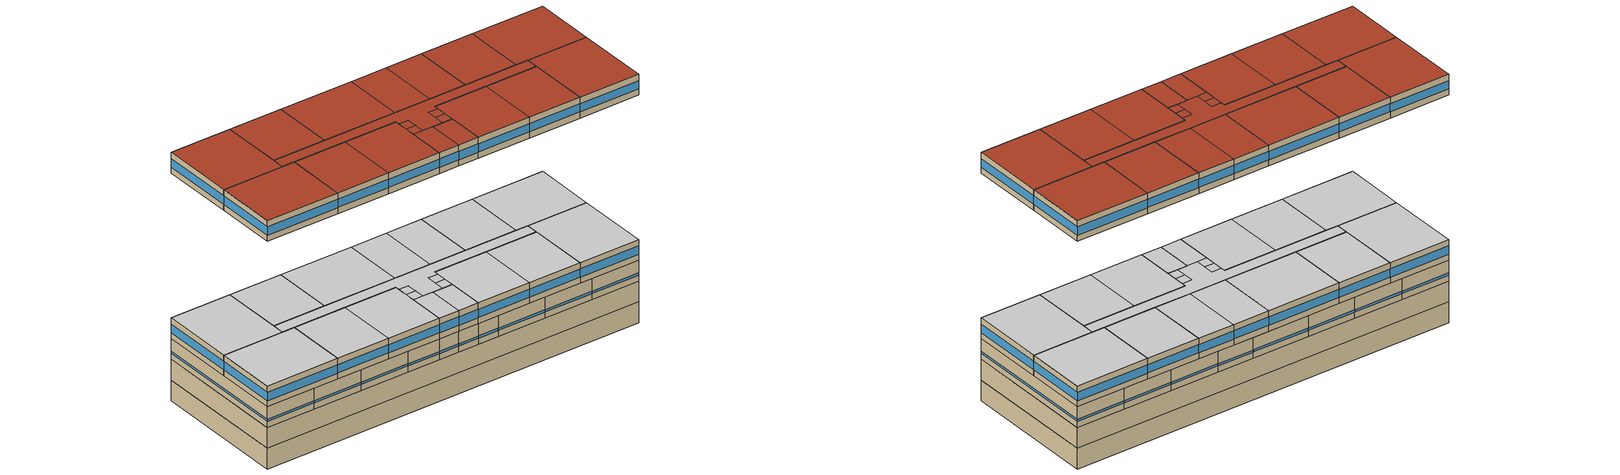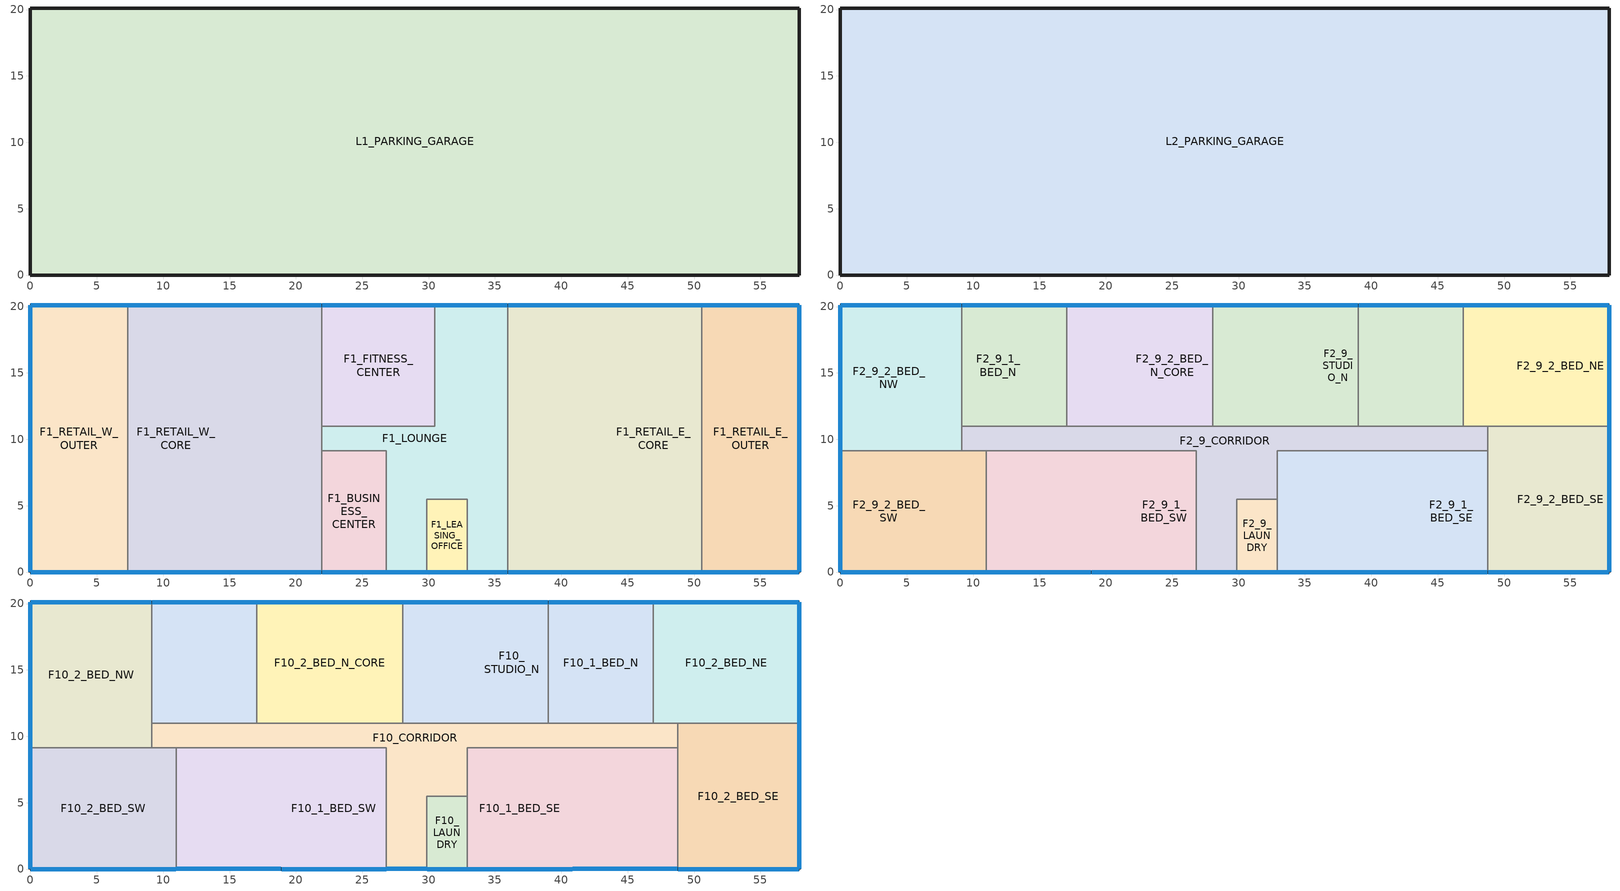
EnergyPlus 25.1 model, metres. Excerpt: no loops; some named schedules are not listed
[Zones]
L1_PARKING_GARAGE
 floor ground (Surface 415 SlabOnOrBelowGradeF073): 57.91,20.12 57.91,0 0,0 0,20.12 z-6.1
 wall ground (Surface 416 BelowGradeWallC114): 57.91,0 57.91,20.12 z-6.1:-3.05
 wall ground (Surface 417 BelowGradeWallC114): 0,0 57.91,0 z-6.1:-3.05
 wall ground (Surface 418 BelowGradeWallC114): 0,20.12 0,0 z-6.1:-3.05
 wall ground (Surface 419 BelowGradeWallC114): 57.91,20.12 0,20.12 z-6.1:-3.05
L2_PARKING_GARAGE
 floor to L1_PARKING_GARAGE (IntFloor): 57.91,20.12 57.91,0 0,0 0,20.12 z-3.05
 wall ground (Surface 422 BelowGradeWallC114): 0,0 57.91,0 z-3.05:0
 wall ground (Surface 423 BelowGradeWallC114): 0,20.12 0,0 z-3.05:0
 wall ground (Surface 424 BelowGradeWallC114): 57.91,20.12 0,20.12 z-3.05:0
 wall ground (Surface 425 BelowGradeWallC114): 57.91,0 57.91,20.12 z-3.05:0
F1_BUSINESS_CENTER
 floor to L2_PARKING_GARAGE (IntFloor): 26.82,9.14 26.82,0 21.95,0 21.95,9.14 z0
 wall outside (ExtWall_MassLight_NonRes): 21.95,0 26.82,0 z0:3.05
 wall to F1_LOUNGE (IntWall_MetalFramed): 26.82,0 26.82,5.49 26.82,7.01 26.82,8.53 26.82,9.14 21.95,9.14 z0:3.05
 wall to F1_RETAIL_W_CORE (IntWall_MetalFramed): 21.95,9.14 21.95,0 z0:3.05
 window (FixedWindow_NonRes): 21.97,0 26.8,0 z0.91:1.22
F1_FITNESS_CENTER
 floor to L2_PARKING_GARAGE (IntFloor): 30.48,20.12 30.48,10.97 21.95,10.97 21.95,20.12 z0
 wall outside (ExtWall_MassLight_NonRes): 30.48,20.12 21.95,20.12 z0:3.05
 wall to F1_LOUNGE (IntWall_MetalFramed): 21.95,10.97 30.48,10.97 30.48,20.12 z0:3.05
 wall to F1_RETAIL_W_CORE (IntWall_MetalFramed): 21.95,20.12 21.95,10.97 z0:3.05
 window (FixedWindow_NonRes): 30.45,20.12 21.97,20.12 z0.91:1.22
F1_LEASING_OFFICE
 floor to L2_PARKING_GARAGE (IntFloor): 32.92,5.49 32.92,0 29.87,0 29.87,5.49 z0
 wall outside (ExtWall_MassLight_NonRes): 29.87,0 32.92,0 z0:3.05
 wall to F1_LOUNGE (IntWall_MetalFramed): 32.92,0 32.92,5.49 31.39,5.49 29.87,5.49 29.87,0 z0:3.05
 window (FixedWindow_NonRes): 29.9,0 32.89,0 z0.91:1.22
F1_LOUNGE
 floor to L2_PARKING_GARAGE (IntFloor): 32.92,8.53 32.92,7.01 31.39,7.01 31.39,8.53 z0; 35.97,20.12 35.97,0 32.92,0 32.92,8.53 31.39,8.53 31.39,5.49 28.35,5.49 28.35,8.53 26.82,8.53 26.82,9.14 21.95,9.14 21.95,10.97 30.48,10.97 30.48,20.12 z0; 29.87,5.49 29.87,0 26.82,0 26.82,5.49 z0; 28.35,7.01 28.35,5.49 26.82,5.49 26.82,7.01 z0; 32.92,7.01 32.92,5.49 31.39,5.49 31.39,7.01 z0; 28.35,8.53 28.35,7.01 26.82,7.01 26.82,8.53 z0
 wall outside (ExtWall_MassLight_NonRes): 32.92,0 35.97,0 / 35.97,20.12 30.48,20.12 / 26.82,0 29.87,0 z0:3.05
 wall to F1_RETAIL_W_CORE (IntWall_MetalFramed): 21.95,10.97 21.95,9.14 z0:3.05
 wall to F1_RETAIL_E_CORE (IntWall_MetalFramed): 35.97,0 35.97,20.12 z0:3.05
 window (FixedWindow_NonRes): 32.94,0 35.94,0 / 35.94,20.12 30.51,20.12 / 26.85,0 29.85,0 z0.91:1.22
F1_RETAIL_E_CORE
 floor to L2_PARKING_GARAGE (IntFloor): 43.28,20.12 43.28,0 35.97,0 35.97,20.12 z0; 50.6,20.12 50.6,0 43.28,0 43.28,20.12 z0
 wall outside (ExtWall_MassLight_NonRes): 35.97,0 43.28,0 50.6,0 / 50.6,20.12 43.28,20.12 35.97,20.12 z0:3.05
 wall to F1_RETAIL_E_OUTER (IntWall_MetalFramed): 50.6,0 50.6,20.12 z0:3.05
 window (FixedWindow_NonRes): 43.26,20.12 35.99,20.12 / 35.99,0 43.26,0 / 50.57,20.12 43.31,20.12 / 43.31,0 50.57,0 z0.91:1.22
F1_RETAIL_E_OUTER
 floor to L2_PARKING_GARAGE (IntFloor): 57.91,20.12 57.91,0 50.6,0 50.6,20.12 z0
 wall outside (ExtWall_MassLight_NonRes): 50.6,0 57.91,0 57.91,20.12 50.6,20.12 z0:3.05
 window (FixedWindow_NonRes): 57.89,20.12 50.62,20.12 / 57.91,0.03 57.91,20.09 / 50.62,0 57.89,0 z0.91:1.22
F1_RETAIL_W_CORE
 floor to L2_PARKING_GARAGE (IntFloor): 21.95,20.12 21.95,0 14.63,0 14.63,20.12 z0; 14.63,20.12 14.63,0 7.32,0 7.32,20.12 z0
 wall outside (ExtWall_MassLight_NonRes): 21.95,20.12 14.63,20.12 7.32,20.12 / 7.32,0 14.63,0 21.95,0 z0:3.05
 wall to F1_RETAIL_W_OUTER (IntWall_MetalFramed): 7.32,20.12 7.32,0 z0:3.05
 window (FixedWindow_NonRes): 14.61,20.12 7.34,20.12 / 21.92,20.12 14.66,20.12 / 14.66,0 21.92,0 / 7.34,0 14.61,0 z0.91:1.22
F1_RETAIL_W_OUTER
 floor to L2_PARKING_GARAGE (IntFloor): 7.32,20.12 7.32,0 0,0 0,20.12 z0
 wall outside (ExtWall_MassLight_NonRes): 7.32,20.12 0,20.12 0,0 7.32,0 z0:3.05
 window (FixedWindow_NonRes): 0,20.09 0,0.03 / 7.29,20.12 0.03,20.12 / 0.03,0 7.29,0 z0.91:1.22
F2_9_1_BED_N
 floor adiabatic (IntFloor): 46.94,20.12 46.94,10.97 43.28,10.97 43.28,20.12 z3.05; 17.07,20.12 17.07,10.97 14.63,10.97 14.63,20.12 z3.05; 43.28,20.12 43.28,10.97 39.01,10.97 39.01,20.12 z3.05; 14.63,20.12 14.63,10.97 9.14,10.97 9.14,20.12 z3.05
 wall outside (ExtWall_MetalFramed_Res): 46.94,20.12 39.01,20.12 / 17.07,20.12 9.14,20.12 z3.05:6.1
 wall to F2_9_STUDIO_N (IntWall_MetalFramed): 39.01,20.12 39.01,10.97 z3.05:6.1
 wall to F2_9_2_BED_NE (IntWall_MetalFramed): 46.94,10.97 46.94,20.12 z3.05:6.1
 wall to F2_9_CORRIDOR (IntWall_MetalFramed): 39.01,10.97 46.94,10.97 / 9.14,10.97 17.07,10.97 z3.05:6.1
 wall to F2_9_2_BED_NW (IntWall_MetalFramed): 9.14,20.12 9.14,10.97 z3.05:6.1
 wall to F2_9_2_BED_N_CORE (IntWall_MetalFramed): 17.07,10.97 17.07,20.12 z3.05:6.1
 window (FixedAndOperableWindow_Res): 46.91,20.12 39.04,20.12 / 17.04,20.12 9.17,20.12 z3.96:5.19
 ceiling adiabatic (IntFloor Reversed): 46.94,10.97 46.94,20.12 39.01,20.12 39.01,10.97 z6.1; 17.07,10.97 17.07,20.12 9.14,20.12 9.14,10.97 z6.1
F2_9_1_BED_SE
 floor adiabatic (IntFloor): 40.84,9.14 40.84,0 35.97,0 35.97,9.14 z3.05; 48.77,9.14 48.77,0 43.28,0 43.28,9.14 z3.05; 35.97,9.14 35.97,0 32.92,0 32.92,9.14 z3.05; 43.28,9.14 43.28,0 40.84,0 40.84,9.14 z3.05
 wall outside (ExtWall_MetalFramed_Res): 32.92,0 40.84,0 48.77,0 z3.05:6.1
 wall to F2_9_CORRIDOR (IntWall_MetalFramed): 48.77,9.14 40.84,9.14 32.92,9.14 32.92,8.53 32.92,7.01 32.92,5.49 z3.05:6.1
 wall to F2_9_LAUNDRY (IntWall_MetalFramed): 32.92,5.49 32.92,0 z3.05:6.1
 wall to F2_9_2_BED_SE (IntWall_MetalFramed): 48.77,0 48.77,9.14 z3.05:6.1
 window (FixedAndOperableWindow_Res): 32.94,0 40.82,0 / 40.87,0 48.74,0 z3.96:5.19
 ceiling adiabatic (IntFloor Reversed): 40.84,0 40.84,9.14 32.92,9.14 32.92,0 z6.1; 48.77,0 48.77,9.14 40.84,9.14 40.84,0 z6.1
F2_9_1_BED_SW
 floor adiabatic (IntFloor): 18.9,9.14 18.9,0 14.63,0 14.63,9.14 z3.05; 26.82,9.14 26.82,0 21.95,0 21.95,9.14 z3.05; 21.95,9.14 21.95,0 18.9,0 18.9,9.14 z3.05; 14.63,9.14 14.63,0 10.97,0 10.97,9.14 z3.05
 wall outside (ExtWall_MetalFramed_Res): 10.97,0 18.9,0 26.82,0 z3.05:6.1
 wall to F2_9_CORRIDOR (IntWall_MetalFramed): 26.82,0 26.82,5.49 26.82,7.01 26.82,8.53 26.82,9.14 18.9,9.14 10.97,9.14 z3.05:6.1
 wall to F2_9_2_BED_SW (IntWall_MetalFramed): 10.97,9.14 10.97,0 z3.05:6.1
 window (FixedAndOperableWindow_Res): 18.92,0 26.8,0 / 11,0 18.87,0 z3.96:5.19
 ceiling adiabatic (IntFloor Reversed): 26.82,0 26.82,9.14 18.9,9.14 18.9,0 z6.1; 18.9,0 18.9,9.14 10.97,9.14 10.97,0 z6.1
F2_9_2_BED_N_CORE
 floor adiabatic (IntFloor): 28.04,20.12 28.04,10.97 21.95,10.97 21.95,20.12 z3.05; 21.95,20.12 21.95,10.97 17.07,10.97 17.07,20.12 z3.05
 wall outside (ExtWall_MetalFramed_Res): 28.04,20.12 17.07,20.12 z3.05:6.1
 wall to F2_9_STUDIO_N (IntWall_MetalFramed): 28.04,10.97 28.04,20.12 z3.05:6.1
 wall to F2_9_CORRIDOR (IntWall_MetalFramed): 17.07,10.97 28.04,10.97 z3.05:6.1
 window (FixedAndOperableWindow_Res): 28.02,20.12 17.09,20.12 z3.96:5.19
 ceiling adiabatic (IntFloor Reversed): 28.04,10.97 28.04,20.12 17.07,20.12 17.07,10.97 z6.1
F2_9_2_BED_NE
 floor adiabatic (IntFloor): 50.6,20.12 50.6,10.97 46.94,10.97 46.94,20.12 z3.05; 57.91,20.12 57.91,10.97 50.6,10.97 50.6,20.12 z3.05
 wall outside (ExtWall_MetalFramed_Res): 57.91,10.97 57.91,20.12 46.94,20.12 z3.05:6.1
 wall to F2_9_2_BED_SE (IntWall_MetalFramed): 48.77,10.97 57.91,10.97 z3.05:6.1
 wall to F2_9_CORRIDOR (IntWall_MetalFramed): 46.94,10.97 48.77,10.97 z3.05:6.1
 window (FixedAndOperableWindow_Res): 57.91,11 57.91,20.09 / 57.89,20.12 46.96,20.12 z3.96:5.19
 ceiling adiabatic (IntFloor Reversed): 57.91,10.97 57.91,20.12 46.94,20.12 46.94,10.97 z6.1
F2_9_2_BED_NW
 floor adiabatic (IntFloor): 9.14,20.12 9.14,9.14 7.32,9.14 7.32,20.12 z3.05; 7.32,20.12 7.32,9.14 0,9.14 0,20.12 z3.05
 wall outside (ExtWall_MetalFramed_Res): 9.14,20.12 0,20.12 0,9.14 z3.05:6.1
 wall to F2_9_CORRIDOR (IntWall_MetalFramed): 9.14,9.14 9.14,10.97 z3.05:6.1
 wall to F2_9_2_BED_SW (IntWall_MetalFramed): 0,9.14 9.14,9.14 z3.05:6.1
 window (FixedAndOperableWindow_Res): 0,20.09 0,9.17 / 9.12,20.12 0.03,20.12 z3.96:5.19
 ceiling adiabatic (IntFloor Reversed): 9.14,9.14 9.14,20.12 0,20.12 0,9.14 z6.1
F2_9_2_BED_SE
 floor adiabatic (IntFloor): 57.91,10.97 57.91,0 50.6,0 50.6,10.97 z3.05; 50.6,10.97 50.6,0 48.77,0 48.77,10.97 z3.05
 wall outside (ExtWall_MetalFramed_Res): 48.77,0 57.91,0 57.91,10.97 z3.05:6.1
 wall to F2_9_CORRIDOR (IntWall_MetalFramed): 48.77,10.97 48.77,9.14 z3.05:6.1
 window (FixedAndOperableWindow_Res): 48.79,0 57.89,0 / 57.91,0.03 57.91,10.95 z3.96:5.19
 ceiling adiabatic (IntFloor Reversed): 57.91,0 57.91,10.97 48.77,10.97 48.77,0 z6.1
F2_9_2_BED_SW
 floor adiabatic (IntFloor): 10.97,9.14 10.97,0 7.32,0 7.32,9.14 z3.05; 7.32,9.14 7.32,0 0,0 0,9.14 z3.05
 wall outside (ExtWall_MetalFramed_Res): 0,9.14 0,0 10.97,0 z3.05:6.1
 wall to F2_9_CORRIDOR (IntWall_MetalFramed): 10.97,9.14 9.14,9.14 z3.05:6.1
 window (FixedAndOperableWindow_Res): 0,9.12 0,0.03 / 0.03,0 10.95,0 z3.96:5.19
 ceiling adiabatic (IntFloor Reversed): 10.97,0 10.97,9.14 0,9.14 0,0 z6.1
F2_9_CORRIDOR
 floor adiabatic (IntFloor): 14.63,10.97 14.63,9.14 9.14,9.14 9.14,10.97 z3.05; 48.77,10.97 48.77,9.14 43.28,9.14 43.28,10.97 z3.05; 35.97,10.97 35.97,9.14 32.92,9.14 32.92,8.53 31.39,8.53 31.39,5.49 28.35,5.49 28.35,8.53 26.82,8.53 26.82,9.14 21.95,9.14 21.95,10.97 z3.05; 21.95,10.97 21.95,9.14 14.63,9.14 14.63,10.97 z3.05; 43.28,10.97 43.28,9.14 35.97,9.14 35.97,10.97 z3.05; 32.92,7.01 32.92,5.49 31.39,5.49 31.39,7.01 z3.05; 32.92,8.53 32.92,7.01 31.39,7.01 31.39,8.53 z3.05; 28.35,7.01 28.35,5.49 26.82,5.49 26.82,7.01 z3.05; 29.87,5.49 29.87,0 26.82,0 26.82,5.49 z3.05; 28.35,8.53 28.35,7.01 26.82,7.01 26.82,8.53 z3.05
 wall outside (ExtWall_MetalFramed_Res): 26.82,0 29.87,0 z3.05:6.1
 wall to F2_9_LAUNDRY (IntWall_MetalFramed): 29.87,0 29.87,5.49 31.39,5.49 32.92,5.49 z3.05:6.1
 wall to F2_9_STUDIO_N (IntWall_MetalFramed): 39.01,10.97 33.53,10.97 28.04,10.97 z3.05:6.1
 window (FixedAndOperableWindow_Res): 26.85,0 29.85,0 z3.96:5.2
 ceiling adiabatic (IntFloor Reversed): 31.39,5.49 31.39,8.53 32.92,8.53 32.92,9.14 48.77,9.14 48.77,10.97 9.14,10.97 9.14,9.14 26.82,9.14 26.82,8.53 28.35,8.53 28.35,5.49 z6.1; 32.92,5.49 32.92,7.01 31.39,7.01 31.39,5.49 z6.1; 32.92,7.01 32.92,8.53 31.39,8.53 31.39,7.01 z6.1; 28.35,5.49 28.35,7.01 26.82,7.01 26.82,5.49 z6.1; 29.87,0 29.87,5.49 26.82,5.49 26.82,0 z6.1; 28.35,7.01 28.35,8.53 26.82,8.53 26.82,7.01 z6.1
F2_9_LAUNDRY
 floor adiabatic (IntFloor): 32.92,5.49 32.92,0 29.87,0 29.87,5.49 z3.05
 wall outside (ExtWall_MetalFramed_Res): 29.87,0 32.92,0 z3.05:6.1
 window (FixedAndOperableWindow_Res): 29.9,0 32.89,0 z3.96:5.2
 ceiling adiabatic (IntFloor Reversed): 32.92,0 32.92,5.49 29.87,5.49 29.87,0 z6.1
F2_9_STUDIO_N
 floor adiabatic (IntFloor): 35.97,20.12 35.97,10.97 33.53,10.97 33.53,20.12 z3.05; 30.48,20.12 30.48,10.97 28.04,10.97 28.04,20.12 z3.05; 39.01,20.12 39.01,10.97 35.97,10.97 35.97,20.12 z3.05; 33.53,20.12 33.53,10.97 30.48,10.97 30.48,20.12 z3.05
 wall outside (ExtWall_MetalFramed_Res): 39.01,20.12 33.53,20.12 28.04,20.12 z3.05:6.1
 window (FixedAndOperableWindow_Res): 38.99,20.12 33.55,20.12 / 33.5,20.12 28.07,20.12 z3.96:5.19
 ceiling adiabatic (IntFloor Reversed): 33.53,10.97 33.53,20.12 28.04,20.12 28.04,10.97 z6.1; 39.01,10.97 39.01,20.12 33.53,20.12 33.53,10.97 z6.1
F10_1_BED_N
 floor adiabatic (IntFloor): 46.94,20.12 46.94,10.97 39.01,10.97 39.01,20.12 z27.43; 17.07,20.12 17.07,10.97 9.14,10.97 9.14,20.12 z27.43
 wall outside (ExtWall_MetalFramed_Res): 46.94,20.12 39.01,20.12 / 17.07,20.12 9.14,20.12 z27.43:30.48
 wall to F10_STUDIO_N (IntWall_MetalFramed): 39.01,20.12 39.01,10.97 z27.43:30.48
 wall to F10_2_BED_NE (IntWall_MetalFramed): 46.94,10.97 46.94,20.12 z27.43:30.48
 wall to F10_CORRIDOR (IntWall_MetalFramed): 39.01,10.97 46.94,10.97 / 9.14,10.97 17.07,10.97 z27.43:30.48
 wall to F10_2_BED_NW (IntWall_MetalFramed): 9.14,20.12 9.14,10.97 z27.43:30.48
 wall to F10_2_BED_N_CORE (IntWall_MetalFramed): 17.07,10.97 17.07,20.12 z27.43:30.48
 window (FixedAndOperableWindow_Res): 46.91,20.12 39.04,20.12 / 17.04,20.12 9.17,20.12 z28.35:29.57
 roof outside (FlatRoof_WoodFramingAndOther_Res): 46.94,10.97 46.94,20.12 39.01,20.12 39.01,10.97 z30.48; 17.07,10.97 17.07,20.12 9.14,20.12 9.14,10.97 z30.48
F10_1_BED_SE
 floor adiabatic (IntFloor): 40.84,9.14 40.84,0 32.92,0 32.92,9.14 z27.43; 48.77,9.14 48.77,0 40.84,0 40.84,9.14 z27.43
 wall outside (ExtWall_MetalFramed_Res): 32.92,0 40.84,0 48.77,0 z27.43:30.48
 wall to F10_CORRIDOR (IntWall_MetalFramed): 48.77,9.14 40.84,9.14 32.92,9.14 32.92,8.53 32.92,7.01 32.92,5.49 z27.43:30.48
 wall to F10_LAUNDRY (IntWall_MetalFramed): 32.92,5.49 32.92,0 z27.43:30.48
 wall to F10_2_BED_SE (IntWall_MetalFramed): 48.77,0 48.77,9.14 z27.43:30.48
 window (FixedAndOperableWindow_Res): 32.94,0 40.82,0 / 40.87,0 48.74,0 z28.35:29.57
 roof outside (FlatRoof_WoodFramingAndOther_Res): 40.84,0 40.84,9.14 32.92,9.14 32.92,0 z30.48; 48.77,0 48.77,9.14 40.84,9.14 40.84,0 z30.48
F10_1_BED_SW
 floor adiabatic (IntFloor): 26.82,9.14 26.82,0 18.9,0 18.9,9.14 z27.43; 18.9,9.14 18.9,0 10.97,0 10.97,9.14 z27.43
 wall outside (ExtWall_MetalFramed_Res): 10.97,0 18.9,0 26.82,0 z27.43:30.48
 wall to F10_CORRIDOR (IntWall_MetalFramed): 26.82,0 26.82,5.49 26.82,7.01 26.82,8.53 26.82,9.14 18.9,9.14 10.97,9.14 z27.43:30.48
 wall to F10_2_BED_SW (IntWall_MetalFramed): 10.97,9.14 10.97,0 z27.43:30.48
 window (FixedAndOperableWindow_Res): 18.92,0 26.8,0 / 11,0 18.87,0 z28.35:29.57
 roof outside (FlatRoof_WoodFramingAndOther_Res): 26.82,0 26.82,9.14 18.9,9.14 18.9,0 z30.48; 18.9,0 18.9,9.14 10.97,9.14 10.97,0 z30.48
F10_2_BED_N_CORE
 floor adiabatic (IntFloor): 28.04,20.12 28.04,10.97 17.07,10.97 17.07,20.12 z27.43
 wall outside (ExtWall_MetalFramed_Res): 28.04,20.12 17.07,20.12 z27.43:30.48
 wall to F10_STUDIO_N (IntWall_MetalFramed): 28.04,10.97 28.04,20.12 z27.43:30.48
 wall to F10_CORRIDOR (IntWall_MetalFramed): 17.07,10.97 28.04,10.97 z27.43:30.48
 window (FixedAndOperableWindow_Res): 28.02,20.12 17.09,20.12 z28.35:29.57
 roof outside (FlatRoof_WoodFramingAndOther_Res): 28.04,10.97 28.04,20.12 17.07,20.12 17.07,10.97 z30.48
F10_2_BED_NE
 floor adiabatic (IntFloor): 57.91,20.12 57.91,10.97 46.94,10.97 46.94,20.12 z27.43
 wall outside (ExtWall_MetalFramed_Res): 57.91,10.97 57.91,20.12 46.94,20.12 z27.43:30.48
 wall to F10_2_BED_SE (IntWall_MetalFramed): 48.77,10.97 57.91,10.97 z27.43:30.48
 wall to F10_CORRIDOR (IntWall_MetalFramed): 46.94,10.97 48.77,10.97 z27.43:30.48
 window (FixedAndOperableWindow_Res): 57.91,11 57.91,20.09 / 57.89,20.12 46.96,20.12 z28.35:29.57
 roof outside (FlatRoof_WoodFramingAndOther_Res): 57.91,10.97 57.91,20.12 46.94,20.12 46.94,10.97 z30.48
F10_2_BED_NW
 floor adiabatic (IntFloor): 9.14,20.12 9.14,9.14 0,9.14 0,20.12 z27.43
 wall outside (ExtWall_MetalFramed_Res): 9.14,20.12 0,20.12 0,9.14 z27.43:30.48
 wall to F10_CORRIDOR (IntWall_MetalFramed): 9.14,9.14 9.14,10.97 z27.43:30.48
 wall to F10_2_BED_SW (IntWall_MetalFramed): 0,9.14 9.14,9.14 z27.43:30.48
 window (FixedAndOperableWindow_Res): 0,20.09 0,9.17 / 9.12,20.12 0.03,20.12 z28.35:29.57
 roof outside (FlatRoof_WoodFramingAndOther_Res): 9.14,9.14 9.14,20.12 0,20.12 0,9.14 z30.48
F10_2_BED_SE
 floor adiabatic (IntFloor): 57.91,10.97 57.91,0 48.77,0 48.77,10.97 z27.43
 wall outside (ExtWall_MetalFramed_Res): 48.77,0 57.91,0 57.91,10.97 z27.43:30.48
 wall to F10_CORRIDOR (IntWall_MetalFramed): 48.77,10.97 48.77,9.14 z27.43:30.48
 window (FixedAndOperableWindow_Res): 48.79,0 57.89,0 / 57.91,0.03 57.91,10.95 z28.35:29.57
 roof outside (FlatRoof_WoodFramingAndOther_Res): 57.91,0 57.91,10.97 48.77,10.97 48.77,0 z30.48
F10_2_BED_SW
 floor adiabatic (IntFloor): 10.97,9.14 10.97,0 0,0 0,9.14 z27.43
 wall outside (ExtWall_MetalFramed_Res): 0,9.14 0,0 10.97,0 z27.43:30.48
 wall to F10_CORRIDOR (IntWall_MetalFramed): 10.97,9.14 9.14,9.14 z27.43:30.48
 window (FixedAndOperableWindow_Res): 0,9.12 0,0.03 / 0.03,0 10.95,0 z28.35:29.57
 roof outside (FlatRoof_WoodFramingAndOther_Res): 10.97,0 10.97,9.14 0,9.14 0,0 z30.48
F10_CORRIDOR
 floor adiabatic (IntFloor): 48.77,10.97 48.77,9.14 32.92,9.14 32.92,8.53 31.39,8.53 31.39,5.49 28.35,5.49 28.35,8.53 26.82,8.53 26.82,9.14 9.14,9.14 9.14,10.97 z27.43; 32.92,7.01 32.92,5.49 31.39,5.49 31.39,7.01 z27.43; 32.92,8.53 32.92,7.01 31.39,7.01 31.39,8.53 z27.43; 28.35,7.01 28.35,5.49 26.82,5.49 26.82,7.01 z27.43; 29.87,5.49 29.87,0 26.82,0 26.82,5.49 z27.43; 28.35,8.53 28.35,7.01 26.82,7.01 26.82,8.53 z27.43
 wall outside (ExtWall_MetalFramed_Res): 26.82,0 29.87,0 z27.43:30.48
 wall to F10_LAUNDRY (IntWall_MetalFramed): 29.87,0 29.87,5.49 31.39,5.49 32.92,5.49 z27.43:30.48
 wall to F10_STUDIO_N (IntWall_MetalFramed): 39.01,10.97 33.53,10.97 28.04,10.97 z27.43:30.48
 window (FixedAndOperableWindow_Res): 26.85,0 29.85,0 z28.35:29.59
 roof outside (FlatRoof_WoodFramingAndOther_Res): 31.39,5.49 31.39,8.53 32.92,8.53 32.92,9.14 48.77,9.14 48.77,10.97 9.14,10.97 9.14,9.14 26.82,9.14 26.82,8.53 28.35,8.53 28.35,5.49 z30.48; 32.92,5.49 32.92,7.01 31.39,7.01 31.39,5.49 z30.48; 32.92,7.01 32.92,8.53 31.39,8.53 31.39,7.01 z30.48; 28.35,5.49 28.35,7.01 26.82,7.01 26.82,5.49 z30.48; 29.87,0 29.87,5.49 26.82,5.49 26.82,0 z30.48; 28.35,7.01 28.35,8.53 26.82,8.53 26.82,7.01 z30.48
F10_LAUNDRY
 floor adiabatic (IntFloor): 32.92,5.49 32.92,0 29.87,0 29.87,5.49 z27.43
 wall outside (ExtWall_MetalFramed_Res): 29.87,0 32.92,0 z27.43:30.48
 window (FixedAndOperableWindow_Res): 29.9,0 32.89,0 z28.35:29.59
 roof outside (FlatRoof_WoodFramingAndOther_Res): 32.92,0 32.92,5.49 29.87,5.49 29.87,0 z30.48
F10_STUDIO_N
 floor adiabatic (IntFloor): 39.01,20.12 39.01,10.97 33.53,10.97 33.53,20.12 z27.43; 33.53,20.12 33.53,10.97 28.04,10.97 28.04,20.12 z27.43
 wall outside (ExtWall_MetalFramed_Res): 39.01,20.12 33.53,20.12 28.04,20.12 z27.43:30.48
 window (FixedAndOperableWindow_Res): 38.99,20.12 33.55,20.12 / 33.5,20.12 28.07,20.12 z28.35:29.58
 roof outside (FlatRoof_WoodFramingAndOther_Res): 39.01,10.97 39.01,20.12 33.53,20.12 33.53,10.97 z30.48; 33.53,10.97 33.53,20.12 28.04,20.12 28.04,10.97 z30.48
[Building]
ApartmentHighRise: North Axis {deg}=0; Loads Convergence Tolerance Value {W}=0.5; Temperature Convergence Tolerance Value {deltaC}=0.5; Solar Distribution=FullExterior; Maximum Number of Warmup Days=50
[Site:Location]
RED BLUFF: Latitude {deg}=38.58; Longitude {deg}=-121.49; Time Zone {hr}=-8; Elevation {m}=107.5944
[SizingPeriod:DesignDay] Day of Month=21; Day Type=SummerDesignDay; Dry-Bulb Temperature Range Modifier Type=DefaultMultipliers; Humidity Condition Type=WetBulb; Barometric Pressure {Pa}=100043; Wind Speed {m/s}=3.5; Wind Direction {deg}=150; Rain Indicator=No; Snow Indicator=No; Daylight Saving Time Indicator=No; Solar Model Indicator=ASHRAETau
Name | Month | Maximum Dry-Bulb Temperature {C} | Daily Dry-Bulb Temperature Range {deltaC} | Wetbulb or DewPoint at Maximum Dry-Bulb {C} | ASHRAE Clear Sky Optical Depth for Beam Irradiance (taub) | ASHRAE Clear Sky Optical Depth for Diffuse Irradiance (taud)
RED BLUFF  August .4% Condns DB=>MCWB | 8 | 42.2 | 17.3 | 21.1 | 0.337 | 2.494
RED BLUFF  July .4% Condns DB=>MCWB | 7 | 43.3 | 17.1 | 20.9 | 0.354 | 2.452
RED BLUFF  June .4% Condns DB=>MCWB | 6 | 42.4 | 15.3 | 20.3 | 0.349 | 2.478
RED BLUFF  November .4% Condns DB=>MCWB | 11 | 27.2 | 11.2 | 14.3 | 0.31 | 2.553
[Site:WaterMainsTemperature]
Calculation Method=Schedule; Temperature Schedule=WaterMainCZ11
[Material]
Name | Roughness | Thickness {m} | Conductivity {W/m-K} | Density {kg/m3} | Specific Heat {J/kg-K} | Thermal Absorptance | Solar Absorptance | Visible Absorptance
Air - Metal Wall Framing - 16 or 24 in. OC | Smooth | 0.1397 | 1.22017 | 1.28148 | 1004.832 | 0.9 | 0.7 | 0.7
ExtWall_MassLight_NonRes Insulation | Smooth | 0.0619595 | 0.0230188 | 16.0185 | 1130.436 | 0.9 | 0.7 | 0.7
Gypsum Board - 5/8 in. | MediumRough | 0.016002 | 0.158656 | 640.739 | 1130.436 | 0.9 | 0.7 | 0.8
Metal Standing Seam - 1/16 in. | Smooth | 0.0015875 | 15.363 | 7820.53 | 502.416 | 0.85 | 0.92 | 0.85
Stucco - 7/8 in. | MediumRough | 0.022352 | 0.700948 | 1855.1 | 837.36 | 0.9 | 0.7 | 0.8
Concrete - 140 lb/ft3 - 4 in. | MediumRough | 0.1016 | 1.9514 | 2239.06 | 921.096 | 0.9 | 0.7 | 0.8
Concrete - 140 lb/ft3 - 8 in. | MediumRough | 0.2032 | 1.9514 | 2239.06 | 921.096 | 0.9 | 0.7 | 0.8
Carpet - 3/4 in. | Smooth | 0.01905 | 0.0455183 | 288.332 | 1381.644 | 0.9 | 0.7 | 0.8
Metal Deck - 1/16 in. | MediumRough | 0.0015875 | 45.3452 | 7820.53 | 502.416 | 0.9 | 0.7 | 0.8
ExtWall_MetalFramed_Res Insulation | Smooth | 0.0701014 | 0.0230188 | 16.0185 | 1130.436 | 0.9 | 0.7 | 0.7
Built-up roofing | Rough | 0.0002413 | 0.023072 | 17940.7 | 6.10864e+06 | 0.9 | 0.7 | 0.8
FlatRoof_WoodFramingAndOther_Res Insulation | Smooth | 0.137128 | 0.0230188 | 16.0185 | 1130.436 | 0.9 | 0.7 | 0.8
[WindowMaterial:SimpleGlazingSystem] Visible Transmittance=0.42
Name | U-Factor {W/m2-K} | Solar Heat Gain Coefficient
FixedWindow_NonRes Material | 1.93061 | 0.22
FixedAndOperableWindow_Res Material | 1.84544 | 0.2275
[Construction]
FixedWindow_NonRes: FixedWindow_NonRes Material
IntWall_MetalFramed: Gypsum Board - 5/8 in., Air - Metal Wall Framing - 16 or 24 in. OC, Gypsum Board - 5/8 in.
ExtWall_MassLight_NonRes: Stucco - 7/8 in., Concrete - 140 lb/ft3 - 8 in., ExtWall_MassLight_NonRes Insulation, Air - Metal Wall Framing - 16 or 24 in. OC, Gypsum Board - 5/8 in.
IntFloor: Metal Deck - 1/16 in., Concrete - 140 lb/ft3 - 4 in., Carpet - 3/4 in.
ExtWall_MetalFramed_Res: Stucco - 7/8 in., ExtWall_MetalFramed_Res Insulation, Air - Metal Wall Framing - 16 or 24 in. OC, Gypsum Board - 5/8 in.
FixedAndOperableWindow_Res: FixedAndOperableWindow_Res Material
FlatRoof_WoodFramingAndOther_Res: Built-up roofing, Metal Standing Seam - 1/16 in., FlatRoof_WoodFramingAndOther_Res Insulation, Gypsum Board - 5/8 in.
IntFloor Reversed: Carpet - 3/4 in., Concrete - 140 lb/ft3 - 4 in., Metal Deck - 1/16 in.
[Construction:CfactorUndergroundWall] C-Factor {W/m2-K}=6.47322; Height {m}=3.048
Surface 416 BelowGradeWallC114; Surface 417 BelowGradeWallC114; Surface 418 BelowGradeWallC114; Surface 419 BelowGradeWallC114; Surface 422 BelowGradeWallC114; Surface 423 BelowGradeWallC114; Surface 424 BelowGradeWallC114; Surface 425 BelowGradeWallC114
[Construction:FfactorGroundFloor]
Surface 415 SlabOnOrBelowGradeF073: F-Factor {W/m-K}=1.26344; Area {m2}=1165; PerimeterExposed {m}=0
[InternalMass] Construction=IntWall_MetalFramed
Name | Zone or ZoneList | Surface Area {m2}
Merged Surface 102 - Surface 102 Reversed; Merged Surface 104 - Surface 104 Reversed; Merged Surface 30 - Surface 30 Reversed; Merged Surface 86 - Surface 86 Reversed; Merged Surface 87 - Surface 87 Reversed; Merged Surface 90 - Surface 90 Reversed; Merged Surface 92 - Surface 92 Reversed; Merged Surface 96 - Surface 96 Reversed; Merged Surface 97 - Surface 97 Reversed; Merged Surface 99 - Surface 99 Reversed | F1_Lounge | 4.645152
Merged Surface 103 - Surface 103 Reversed; Merged Surface 105 - Surface 105 Reversed | F1_Lounge | 4.64515
Merged Surface 75 - Surface 75 Reversed | F1_Retail_E_Core | 61.316
Merged Surface 11 - Surface 11 Reversed | F1_Retail_W_Core | 61.316
Merged Surface 1331 - Surface 1331 Reversed | F10_1_Bed_SE | 27.8709
Merged Surface 1425 - Surface 1425 Reversed | F10_1_Bed_SW | 27.8709
Merged Surface 1343 - Surface 1343 Reversed; Merged Surface 1349 - Surface 1349 Reversed; Merged Surface 1354 - Surface 1354 Reversed; Merged Surface 1356 - Surface 1356 Reversed; Merged Surface 1366 - Surface 1366 Reversed; Merged Surface 1382 - Surface 1382 Reversed | F10_Corridor | 4.645152
Merged Surface 1353 - Surface 1353 Reversed; Merged Surface 1359 - Surface 1359 Reversed; Merged Surface 1434 - Surface 1434 Reversed; Merged Surface 1469 - Surface 1469 Reversed | F10_Corridor | 4.64515
Merged Surface 1390 - Surface 1390 Reversed | F10_Studio_N | 27.8709
Merged Surface 123 - Surface 123 Reversed | F2_9_1_Bed_SE | 27.8709
Merged Surface 217 - Surface 217 Reversed | F2_9_1_Bed_SW | 27.8709
Merged Surface 145 - Surface 145 Reversed; Merged Surface 151 - Surface 151 Reversed; Merged Surface 155 - Surface 155 Reversed; Merged Surface 156 - Surface 156 Reversed; Merged Surface 161 - Surface 161 Reversed; Merged Surface 168 - Surface 168 Reversed; Merged Surface 226 - Surface 226 Reversed; Merged Surface 261 - Surface 261 Reversed | F2_9_Corridor | 4.645152
Merged Surface 158 - Surface 158 Reversed; Merged Surface 184 - Surface 184 Reversed | F2_9_Corridor | 4.64515
Merged Surface 135 - Surface 135 Reversed | F2_9_Studio_N | 27.8709
[Zone] Type=1; Ceiling Height {m}=autocalculate; Volume {m3}=autocalculate
Name | Multiplier | Floor Area {m2} | Part of Total Floor Area
F1_BUSINESS_CENTER | 1 | 44.5981 | Yes
F1_FITNESS_CENTER | 1 | 78.046 | Yes
F1_LEASING_OFFICE; F10_LAUNDRY | 1 | 16.7244 | Yes
F1_LOUNGE | 1 | 142.713 | Yes
F1_RETAIL_E_CORE; F1_RETAIL_W_CORE | 1 | 294.346 | Yes
F1_RETAIL_E_OUTER; F1_RETAIL_W_OUTER | 1 | 147.172 | Yes
F10_1_BED_N; F10_1_BED_SE; F10_1_BED_SW | 1 | 144.943 | Yes
F10_2_BED_N_CORE | 1 | 100.345 | No
F10_2_BED_NE; F10_2_BED_NW; F10_2_BED_SE; F10_2_BED_SW; F10_STUDIO_N | 1 | 100.345 | Yes
F2_9_1_BED_N; F2_9_1_BED_SE; F2_9_1_BED_SW | 8 | 144.943 | Yes
F2_9_2_BED_N_CORE; F2_9_2_BED_NE; F2_9_2_BED_NW; F2_9_2_BED_SE; F2_9_2_BED_SW; F2_9_STUDIO_N | 8 | 100.345 | Yes
F10_CORRIDOR | 1 | 111.495 | Yes
F2_9_CORRIDOR | 8 | 111.495 | Yes
F2_9_LAUNDRY | 8 | 16.7244 | Yes
L1_PARKING_GARAGE; L2_PARKING_GARAGE | 1 | 1165.12 | No
[People] Number of People Schedule=ApartmentHighRiseResidentialCommonOccupancy; Number of People Calculation Method=People/Area; Fraction Radiant=0.3; Sensible Heat Fraction=autocalculate; Carbon Dioxide Generation Rate {m3/s-W}=3.82e-08; Enable ASHRAE 55 Comfort Warnings=No; Mean Radiant Temperature Calculation Type=EnclosureAveraged; Clothing Insulation Calculation Method=ClothingInsulationSchedule; Cold Stress Temperature Threshold {C}=15.56; Heat Stress Temperature Threshold {C}=30
Name | Zone or ZoneList or Space or SpaceList | People per Floor Area {person/m2} | Activity Level Schedule
People_F1_BUSINESS_CENTER | F1_BUSINESS_CENTER | 0.717953 | MeetingAreaPeopleActivityLevel
People_F1_FITNESS_CENTER | F1_FITNESS_CENTER | 0.215278 | GymPeopleActivityLevel
People_F1_LEASING_OFFICE | F1_LEASING_OFFICE | 0.107639 | FunctionalAreaPeopleActivityLevel
People_F1_LOUNGE | F1_LOUNGE | 0.717953 | CommonAreaPeopleActivityLevel
[Lights] Schedule=ApartmentHighRiseResidentialCommonLights; Design Level Calculation Method=Watts/Area; Return Air Fraction=0; Fraction Radiant=0.58; Fraction Visible=0; Fraction Replaceable=1; Return Air Fraction Calculated from Plenum Temperature=No; Return Air Fraction Function of Plenum Temperature Coefficient 1=0; Return Air Fraction Function of Plenum Temperature Coefficient 2 {1/K}=0
Name | Zone or ZoneList or Space or SpaceList | Watts per Floor Area {W/m2}
Lights_F1_BUSINESS_CENTER | F1_BUSINESS_CENTER | 8.07293
Lights_F1_FITNESS_CENTER | F1_FITNESS_CENTER | 5.38196
Lights_F1_LEASING_OFFICE | F1_LEASING_OFFICE | 6.99654
Lights_F1_LOUNGE | F1_LOUNGE | 7.53474
[ElectricEquipment] Schedule=ApartmentHighRiseResidentialCommonElecEquipment; Design Level Calculation Method=Watts/Area; Fraction Latent=0; Fraction Radiant=0.2; Fraction Lost=0
Name | Zone or ZoneList or Space or SpaceList | Watts per Floor Area {W/m2}
Equip_F1_BUSINESS_CENTER | F1_BUSINESS_CENTER | 10.7639
Equip_F1_FITNESS_CENTER | F1_FITNESS_CENTER | 5.38196
Equip_F1_LEASING_OFFICE | F1_LEASING_OFFICE | 16.1459
Equip_F1_LOUNGE | F1_LOUNGE | 5.38196
[ZoneInfiltration:DesignFlowRate] Design Flow Rate Calculation Method=AirChanges/Hour; Constant Term Coefficient=1; Temperature Term Coefficient=0; Velocity Term Coefficient=0.224052; Velocity Squared Term Coefficient=0; Density Basis=Outdoor
Name | Zone or ZoneList or Space or SpaceList | Schedule | Air Changes per Hour {1/hr}
Infil_F1_BUSINESS_CENTER | F1_BUSINESS_CENTER | ApartmentHighRiseResidentialCommonInfiltration | 7
Infil_F1_FITNESS_CENTER | F1_FITNESS_CENTER | ApartmentHighRiseResidentialCommonInfiltration | 7
Infil_F1_LEASING_OFFICE | F1_LEASING_OFFICE | ApartmentHighRiseResidentialCommonInfiltration | 7
Infil_F1_LOUNGE | F1_LOUNGE | ApartmentHighRiseResidentialCommonInfiltration | 7
Infil_F1_RETAIL_E_CORE | F1_RETAIL_E_CORE | ApartmentHighRiseRetailInfiltration | 7
Infil_F1_RETAIL_E_OUTER | F1_RETAIL_E_OUTER | ApartmentHighRiseRetailInfiltration | 7
Infil_F1_RETAIL_W_CORE | F1_RETAIL_W_CORE | ApartmentHighRiseRetailInfiltration | 7
Infil_F1_RETAIL_W_OUTER | F1_RETAIL_W_OUTER | ApartmentHighRiseRetailInfiltration | 7
Infil_F10_1_BED_N | F10_1_BED_N | ApartmentHighRiseResidentialLivingInfiltration | 2.3
Infil_F10_1_BED_SE | F10_1_BED_SE | ApartmentHighRiseResidentialLivingInfiltration | 2.3
Infil_F10_1_BED_SW | F10_1_BED_SW | ApartmentHighRiseResidentialLivingInfiltration | 2.3
Infil_F10_2_BED_NE | F10_2_BED_NE | ApartmentHighRiseResidentialLivingInfiltration | 2.3
Infil_F10_2_BED_NW | F10_2_BED_NW | ApartmentHighRiseResidentialLivingInfiltration | 2.3
Infil_F10_2_BED_SE | F10_2_BED_SE | ApartmentHighRiseResidentialLivingInfiltration | 2.3
Infil_F10_2_BED_SW | F10_2_BED_SW | ApartmentHighRiseResidentialLivingInfiltration | 2.3
Infil_F10_STUDIO_N | F10_STUDIO_N | ApartmentHighRiseResidentialLivingInfiltration | 2.3
Infil_F2_9_1_BED_N | F2_9_1_BED_N | ApartmentHighRiseResidentialLivingInfiltration | 2.3
Infil_F2_9_1_BED_SE | F2_9_1_BED_SE | ApartmentHighRiseResidentialLivingInfiltration | 2.3
Infil_F2_9_1_BED_SW | F2_9_1_BED_SW | ApartmentHighRiseResidentialLivingInfiltration | 2.3
Infil_F2_9_2_BED_N_CORE | F2_9_2_BED_N_CORE | ApartmentHighRiseResidentialLivingInfiltration | 2.3
Infil_F2_9_2_BED_NE | F2_9_2_BED_NE | ApartmentHighRiseResidentialLivingInfiltration | 2.3
Infil_F2_9_2_BED_NW | F2_9_2_BED_NW | ApartmentHighRiseResidentialLivingInfiltration | 2.3
Infil_F2_9_2_BED_SE | F2_9_2_BED_SE | ApartmentHighRiseResidentialLivingInfiltration | 2.3
Infil_F2_9_2_BED_SW | F2_9_2_BED_SW | ApartmentHighRiseResidentialLivingInfiltration | 2.3
Infil_F2_9_STUDIO_N | F2_9_STUDIO_N | ApartmentHighRiseResidentialLivingInfiltration | 2.3
Infil_F10_CORRIDOR | F10_CORRIDOR | ApartmentHighRiseResidentialCommonInfiltration | 7
Infil_F2_9_CORRIDOR | F2_9_CORRIDOR | ApartmentHighRiseResidentialCommonInfiltration | 7
Infil_F10_LAUNDRY | F10_LAUNDRY | ApartmentHighRiseResidentialCommonInfiltration | 7
Infil_F2_9_LAUNDRY | F2_9_LAUNDRY | ApartmentHighRiseResidentialCommonInfiltration | 7
[Exterior:Lights] Control Option=AstronomicalClock
Name | Schedule | Design Level {W}
ExtLights_Motion_ApartmentHighRise | ApartmentHighRiseExtLightingMotionCtrl | 2087.69
ExtLights_NonMotion_ApartmentHighRise | ApartmentHighRiseExtLightingNonMotionCtrl | 873.346
[Exterior:FuelEquipment]
Elevator_ApartmentHighRise: Fuel Use Type=Electricity; Schedule=ApartmentHighRiseElevator; Design Level {W}=10597.39
[DesignSpecification:OutdoorAir] Outdoor Air Method=Maximum; Outdoor Air Flow per Person {m3/s-person}=0; Outdoor Air Flow per Zone Floor Area {m3/s-m2}=0; Outdoor Air Flow per Zone {m3/s}=0; Outdoor Air Flow Air Changes per Hour {1/hr}=0; Outdoor Air Schedule=ApartmentHighRiseResidentialLivingHVACAvail
DSOA_L1_Parking_Garage; DSOA_L2_Parking_Garage
[Sizing:Zone] Zone Cooling Design Supply Air Temperature Input Method=SupplyAirTemperature; Zone Cooling Design Supply Air Temperature {C}=14; Zone Cooling Design Supply Air Temperature Difference {deltaC}=11.11; Zone Heating Design Supply Air Temperature Input Method=SupplyAirTemperature; Zone Heating Design Supply Air Temperature {C}=40; Zone Heating Design Supply Air Temperature Difference {deltaC}=11.11; Zone Cooling Design Supply Air Humidity Ratio {kgWater/kgDryAir}=0.0085; Zone Heating Design Supply Air Humidity Ratio {kgWater/kgDryAir}=0.008; Cooling Design Air Flow Method=DesignDay; Cooling Design Air Flow Rate {m3/s}=0; Cooling Minimum Air Flow per Zone Floor Area {m3/s-m2}=0; Cooling Minimum Air Flow {m3/s}=0; Cooling Minimum Air Flow Fraction=0; Heating Design Air Flow Method=DesignDay; Heating Design Air Flow Rate {m3/s}=0; Heating Maximum Air Flow per Zone Floor Area {m3/s-m2}=0; Heating Maximum Air Flow {m3/s}=0; Heating Maximum Air Flow Fraction=0; Account for Dedicated Outdoor Air System=No; Zone Load Sizing Method=Sensible Load Only No Latent Load; Zone Latent Cooling Design Supply Air Humidity Ratio Input Method=HumidityRatioDifference; Zone Cooling Design Supply Air Humidity Ratio Difference {kgWater/kgDryAir}=0.005; Zone Latent Heating Design Supply Air Humidity Ratio Input Method=HumidityRatioDifference; Zone Humidification Design Supply Air Humidity Ratio Difference {kgWater/kgDryAir}=0.005
Name | Design Specification Outdoor Air Object
L1_Parking_Garage | DSOA_L1_Parking_Garage
L2_Parking_Garage | DSOA_L2_Parking_Garage
[Zone equipment]
L1_Parking_Garage: L1_Parking_Garage PropExhFan
L2_Parking_Garage: L2_Parking_Garage PropExhFan
[Schedule:Day:Hourly]
ApartmentHighRiseResidentialCommonOccupancyWD; ApartmentHighRiseResidentialCommonOccupancySat; ApartmentHighRiseResidentialCommonOccupancySun; ApartmentHighRiseResidentialCommonElecEquipmentWD; ApartmentHighRiseResidentialCommonElecEquipmentSat; ApartmentHighRiseResidentialCommonElecEquipmentSun: 0.1, 0.1, 0.1, 0.1, 0.1, 0.3, 0.45, 0.45, 0.45, 0.45, 0.3, 0.3, 0.3, 0.3, 0.3, 0.3, 0.3, 0.3, 0.6, 0.8, 0.9, 0.8, 0.6, 0.3
ApartmentHighRiseResidentialCommonLightsWD; ApartmentHighRiseResidentialCommonLightsSat; ApartmentHighRiseResidentialCommonLightsSun: 1, 1, 1, 1, 1, 1, 1, 1, 1, 1, 1, 1, 1, 1, 1, 1, 1, 1, 1, 1, 1, 1, 1, 1
MeetingAreaPeopleActivityLevelWD; MeetingAreaPeopleActivityLevelSat; MeetingAreaPeopleActivityLevelSun: 117.2, 117.2, 117.2, 117.2, 117.2, 117.2, 117.2, 117.2, 117.2, 117.2, 117.2, 117.2, 117.2, 117.2, 117.2, 117.2, 117.2, 117.2, 117.2, 117.2, 117.2, 117.2, 117.2, 117.2
FunctionalAreaPeopleActivityLevelWD; FunctionalAreaPeopleActivityLevelSat; FunctionalAreaPeopleActivityLevelSun: 131.9, 131.9, 131.9, 131.9, 131.9, 131.9, 131.9, 131.9, 131.9, 131.9, 131.9, 131.9, 131.9, 131.9, 131.9, 131.9, 131.9, 131.9, 131.9, 131.9, 131.9, 131.9, 131.9, 131.9
CommonAreaPeopleActivityLevelWD; CommonAreaPeopleActivityLevelSat; CommonAreaPeopleActivityLevelSun: 146.5, 146.5, 146.5, 146.5, 146.5, 146.5, 146.5, 146.5, 146.5, 146.5, 146.5, 146.5, 146.5, 146.5, 146.5, 146.5, 146.5, 146.5, 146.5, 146.5, 146.5, 146.5, 146.5, 146.5
GymPeopleActivityLevelWD; GymPeopleActivityLevelSat; GymPeopleActivityLevelSun: 331.2, 331.2, 331.2, 331.2, 331.2, 331.2, 331.2, 331.2, 331.2, 331.2, 331.2, 331.2, 331.2, 331.2, 331.2, 331.2, 331.2, 331.2, 331.2, 331.2, 331.2, 331.2, 331.2, 331.2
[Schedule:Week:Daily]
CommonAreaPeopleActivityLevelWk: CommonAreaPeopleActivityLevelSun, CommonAreaPeopleActivityLevelWD, CommonAreaPeopleActivityLevelWD, CommonAreaPeopleActivityLevelWD, CommonAreaPeopleActivityLevelWD, CommonAreaPeopleActivityLevelWD, CommonAreaPeopleActivityLevelSat, CommonAreaPeopleActivityLevelSun, CommonAreaPeopleActivityLevelWD, CommonAreaPeopleActivityLevelWD, CommonAreaPeopleActivityLevelSun, CommonAreaPeopleActivityLevelSun
FunctionalAreaPeopleActivityLevelWk: FunctionalAreaPeopleActivityLevelSun, FunctionalAreaPeopleActivityLevelWD, FunctionalAreaPeopleActivityLevelWD, FunctionalAreaPeopleActivityLevelWD, FunctionalAreaPeopleActivityLevelWD, FunctionalAreaPeopleActivityLevelWD, FunctionalAreaPeopleActivityLevelSat, FunctionalAreaPeopleActivityLevelSun, FunctionalAreaPeopleActivityLevelWD, FunctionalAreaPeopleActivityLevelWD, FunctionalAreaPeopleActivityLevelSun, FunctionalAreaPeopleActivityLevelSun
GymPeopleActivityLevelWk: GymPeopleActivityLevelSun, GymPeopleActivityLevelWD, GymPeopleActivityLevelWD, GymPeopleActivityLevelWD, GymPeopleActivityLevelWD, GymPeopleActivityLevelWD, GymPeopleActivityLevelSat, GymPeopleActivityLevelSun, GymPeopleActivityLevelWD, GymPeopleActivityLevelWD, GymPeopleActivityLevelSun, GymPeopleActivityLevelSun
MeetingAreaPeopleActivityLevelWk: MeetingAreaPeopleActivityLevelSun, MeetingAreaPeopleActivityLevelWD, MeetingAreaPeopleActivityLevelWD, MeetingAreaPeopleActivityLevelWD, MeetingAreaPeopleActivityLevelWD, MeetingAreaPeopleActivityLevelWD, MeetingAreaPeopleActivityLevelSat, MeetingAreaPeopleActivityLevelSun, MeetingAreaPeopleActivityLevelWD, MeetingAreaPeopleActivityLevelWD, MeetingAreaPeopleActivityLevelSun, MeetingAreaPeopleActivityLevelSun
ApartmentHighRiseElevatorWk: ApartmentHighRiseElevatorSun, ApartmentHighRiseElevatorWD, ApartmentHighRiseElevatorWD, ApartmentHighRiseElevatorWD, ApartmentHighRiseElevatorWD, ApartmentHighRiseElevatorWD, ApartmentHighRiseElevatorSat, ApartmentHighRiseElevatorSun, ApartmentHighRiseElevatorSummer, ApartmentHighRiseElevatorWinter, ApartmentHighRiseElevatorSun, ApartmentHighRiseElevatorSun
ApartmentHighRiseExtLightingMotionCtrlWk: ApartmentHighRiseExtLightingMotionCtrlSun, ApartmentHighRiseExtLightingMotionCtrlWD, ApartmentHighRiseExtLightingMotionCtrlWD, ApartmentHighRiseExtLightingMotionCtrlWD, ApartmentHighRiseExtLightingMotionCtrlWD, ApartmentHighRiseExtLightingMotionCtrlWD, ApartmentHighRiseExtLightingMotionCtrlSat, ApartmentHighRiseExtLightingMotionCtrlSun, ApartmentHighRiseExtLightingMotionCtrlWD, ApartmentHighRiseExtLightingMotionCtrlWD, ApartmentHighRiseExtLightingMotionCtrlSun, ApartmentHighRiseExtLightingMotionCtrlSun
ApartmentHighRiseExtLightingNonMotionCtrlWk: ApartmentHighRiseExtLightingNonMotionCtrlSun, ApartmentHighRiseExtLightingNonMotionCtrlWD, ApartmentHighRiseExtLightingNonMotionCtrlWD, ApartmentHighRiseExtLightingNonMotionCtrlWD, ApartmentHighRiseExtLightingNonMotionCtrlWD, ApartmentHighRiseExtLightingNonMotionCtrlWD, ApartmentHighRiseExtLightingNonMotionCtrlSat, ApartmentHighRiseExtLightingNonMotionCtrlSun, ApartmentHighRiseExtLightingNonMotionCtrlWD, ApartmentHighRiseExtLightingNonMotionCtrlWD, ApartmentHighRiseExtLightingNonMotionCtrlSun, ApartmentHighRiseExtLightingNonMotionCtrlSun
ApartmentHighRiseResidentialCommonElecEquipmentWk: ApartmentHighRiseResidentialCommonElecEquipmentSun, ApartmentHighRiseResidentialCommonElecEquipmentWD, ApartmentHighRiseResidentialCommonElecEquipmentWD, ApartmentHighRiseResidentialCommonElecEquipmentWD, ApartmentHighRiseResidentialCommonElecEquipmentWD, ApartmentHighRiseResidentialCommonElecEquipmentWD, ApartmentHighRiseResidentialCommonElecEquipmentSat, ApartmentHighRiseResidentialCommonElecEquipmentSun, ApartmentHighRiseResidentialCommonElecEquipmentWD, ApartmentHighRiseResidentialCommonElecEquipmentWD, ApartmentHighRiseResidentialCommonElecEquipmentSun, ApartmentHighRiseResidentialCommonElecEquipmentSun
ApartmentHighRiseResidentialCommonInfiltrationWk: ApartmentHighRiseResidentialCommonInfiltrationSun, ApartmentHighRiseResidentialCommonInfiltrationWD, ApartmentHighRiseResidentialCommonInfiltrationWD, ApartmentHighRiseResidentialCommonInfiltrationWD, ApartmentHighRiseResidentialCommonInfiltrationWD, ApartmentHighRiseResidentialCommonInfiltrationWD, ApartmentHighRiseResidentialCommonInfiltrationSat, ApartmentHighRiseResidentialCommonInfiltrationSun, ApartmentHighRiseResidentialCommonInfiltrationWD, ApartmentHighRiseResidentialCommonInfiltrationWD, ApartmentHighRiseResidentialCommonInfiltrationSun, ApartmentHighRiseResidentialCommonInfiltrationSun
ApartmentHighRiseResidentialCommonLightsWk: ApartmentHighRiseResidentialCommonLightsSun, ApartmentHighRiseResidentialCommonLightsWD, ApartmentHighRiseResidentialCommonLightsWD, ApartmentHighRiseResidentialCommonLightsWD, ApartmentHighRiseResidentialCommonLightsWD, ApartmentHighRiseResidentialCommonLightsWD, ApartmentHighRiseResidentialCommonLightsSat, ApartmentHighRiseResidentialCommonLightsSun, ApartmentHighRiseResidentialCommonLightsWD, ApartmentHighRiseResidentialCommonLightsWD, ApartmentHighRiseResidentialCommonLightsSun, ApartmentHighRiseResidentialCommonLightsSun
ApartmentHighRiseResidentialCommonOccupancyWk: ApartmentHighRiseResidentialCommonOccupancySun, ApartmentHighRiseResidentialCommonOccupancyWD, ApartmentHighRiseResidentialCommonOccupancyWD, ApartmentHighRiseResidentialCommonOccupancyWD, ApartmentHighRiseResidentialCommonOccupancyWD, ApartmentHighRiseResidentialCommonOccupancyWD, ApartmentHighRiseResidentialCommonOccupancySat, ApartmentHighRiseResidentialCommonOccupancySun, ApartmentHighRiseResidentialCommonOccupancyWD, ApartmentHighRiseResidentialCommonOccupancyWD, ApartmentHighRiseResidentialCommonOccupancySun, ApartmentHighRiseResidentialCommonOccupancySun
ApartmentHighRiseResidentialLivingInfiltrationWk: ApartmentHighRiseResidentialLivingInfiltrationSun, ApartmentHighRiseResidentialLivingInfiltrationWD, ApartmentHighRiseResidentialLivingInfiltrationWD, ApartmentHighRiseResidentialLivingInfiltrationWD, ApartmentHighRiseResidentialLivingInfiltrationWD, ApartmentHighRiseResidentialLivingInfiltrationWD, ApartmentHighRiseResidentialLivingInfiltrationSat, ApartmentHighRiseResidentialLivingInfiltrationSun, ApartmentHighRiseResidentialLivingInfiltrationWD, ApartmentHighRiseResidentialLivingInfiltrationWD, ApartmentHighRiseResidentialLivingInfiltrationSun, ApartmentHighRiseResidentialLivingInfiltrationSun
ApartmentHighRiseRetailInfiltrationWk: ApartmentHighRiseRetailInfiltrationSun, ApartmentHighRiseRetailInfiltrationWD, ApartmentHighRiseRetailInfiltrationWD, ApartmentHighRiseRetailInfiltrationWD, ApartmentHighRiseRetailInfiltrationWD, ApartmentHighRiseRetailInfiltrationWD, ApartmentHighRiseRetailInfiltrationSat, ApartmentHighRiseRetailInfiltrationSun, ApartmentHighRiseRetailInfiltrationWD, ApartmentHighRiseRetailInfiltrationWD, ApartmentHighRiseRetailInfiltrationSun, ApartmentHighRiseRetailInfiltrationSun
[Schedule:Year]
CommonAreaPeopleActivityLevel: CommonAreaPeopleActivityLevelWk, 1, 1, 12, 31
FunctionalAreaPeopleActivityLevel: FunctionalAreaPeopleActivityLevelWk, 1, 1, 12, 31
GymPeopleActivityLevel: GymPeopleActivityLevelWk, 1, 1, 12, 31
MeetingAreaPeopleActivityLevel: MeetingAreaPeopleActivityLevelWk, 1, 1, 12, 31
ApartmentHighRiseElevator: ApartmentHighRiseElevatorWk, 1, 1, 12, 31
ApartmentHighRiseExtLightingMotionCtrl: ApartmentHighRiseExtLightingMotionCtrlWk, 1, 1, 12, 31
ApartmentHighRiseExtLightingNonMotionCtrl: ApartmentHighRiseExtLightingNonMotionCtrlWk, 1, 1, 12, 31
ApartmentHighRiseResidentialCommonElecEquipment: ApartmentHighRiseResidentialCommonElecEquipmentWk, 1, 1, 12, 31
ApartmentHighRiseResidentialCommonInfiltration: ApartmentHighRiseResidentialCommonInfiltrationWk, 1, 1, 12, 31
ApartmentHighRiseResidentialCommonLights: ApartmentHighRiseResidentialCommonLightsWk, 1, 1, 12, 31
ApartmentHighRiseResidentialCommonOccupancy: ApartmentHighRiseResidentialCommonOccupancyWk, 1, 1, 12, 31
ApartmentHighRiseResidentialLivingHVACAvail: ApartmentHighRiseResidentialLivingHVACAvailWk, 1, 1, 12, 31
ApartmentHighRiseResidentialLivingInfiltration: ApartmentHighRiseResidentialLivingInfiltrationWk, 1, 1, 12, 31
ApartmentHighRiseRetailInfiltration: ApartmentHighRiseRetailInfiltrationWk, 1, 1, 12, 31
[Schedule:Compact]
WaterMainCZ11: Through: 1/31, For: AllDays, Until: 24:00, 10.89, Through: 2/28, For: AllDays, Until: 24:00, 10.28, Through: 3/31, For: AllDays, Until: 24:00, 11.28, Through: 4/30, For: AllDays, Until: 24:00, 12.28, Through: 5/31, For: AllDays, Until: 24:00, 12.56, Through: 6/30, For: AllDays, Until: 24:00, 14.5, Through: 7/31, For: AllDays, Until: 24:00, 17.11, Through: 8/31, For: AllDays, Until: 24:00, 18, Through: 9/30, For: AllDays, Until: 24:00, 17.39, Through: 10/31, For: AllDays, Until: 24:00, 16.33, Through: 11/30, For: AllDays, Until: 24:00, 14, Through: 12/31, For: AllDays, Until: 24:00, 11.78
